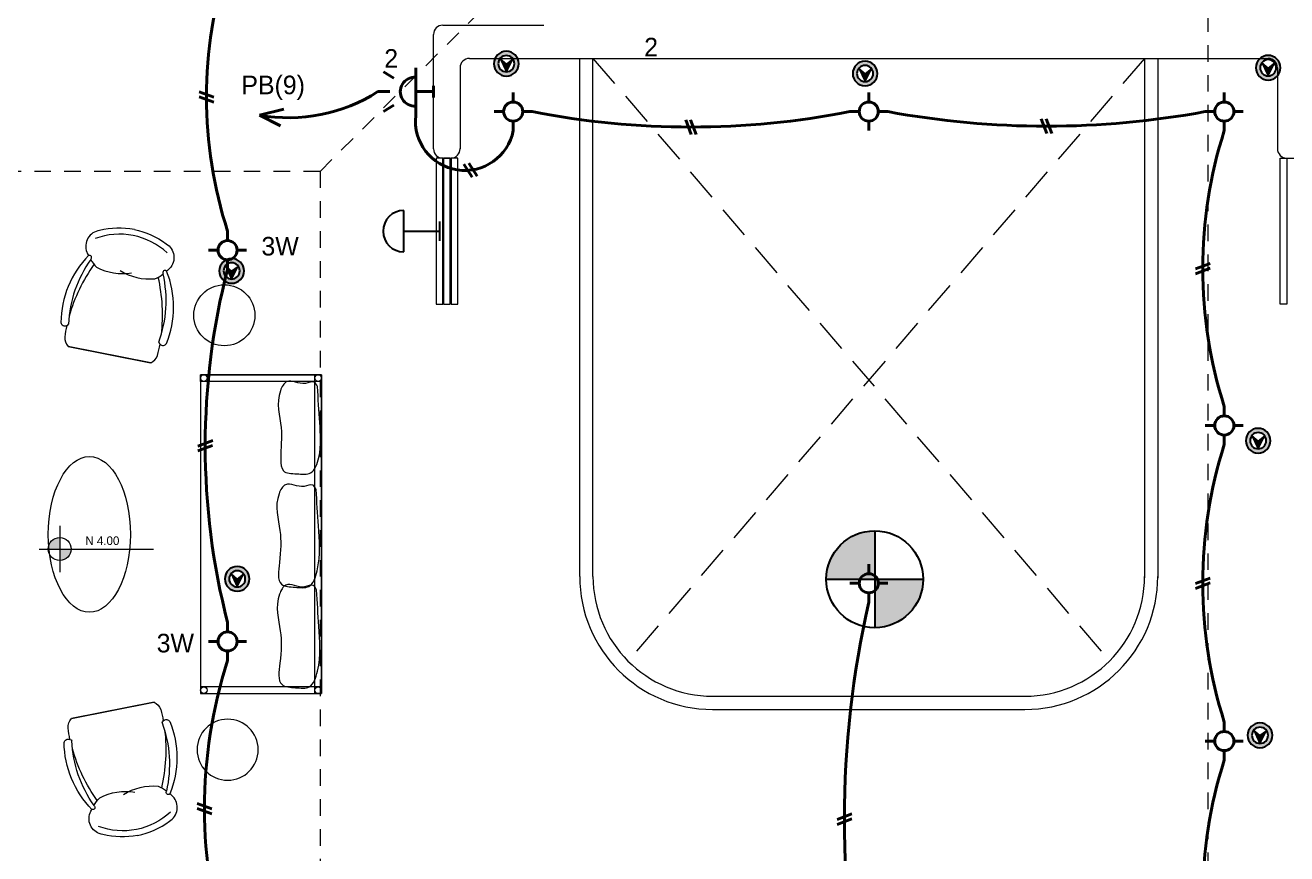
# Model space of a CAD drawing. Header units: metres. Extents: x 14 to 2416, y -346 to 476.
# Drawn here: x 144.4 to 153.9, y -78.11 to -71.87 of the extents above; entities that cross this region are included whole.
import ezdxf

# ---------------------------------------------------------------- set-up
doc = ezdxf.new("R2010")
doc.units = ezdxf.units.M
for name, pattern in [('0', [0]), ('DASHED2', [0.375, 0.25, -0.125]), ('HIDDEN2', [0.1875, 0.125, -0.0625])]:
    doc.linetypes.add(name, pattern=pattern)
doc.layers.get('0').update_dxf_attribs({"linetype": '0', "lineweight": 20})
for name, color, linetype, lineweight in [('A-ANNO-TEXT', 20, 'Continuous', 13), ('A-DOOR', 35, 'Continuous', 5), ('A-WALL', 250, 'Continuous', 20), ('E Salida Luces', 22, 'Continuous', 40), ('E Tuberia Emp Losa', 22, 'Continuous', 40), ('MAVA', 1, 'Continuous', 15), ('MOBILIARIOS', 252, 'Continuous', 0), ('muros bajitos', 252, 'Continuous', 5), ('piso', 253, 'Continuous', 0), ('textos', 7, 'Continuous', 0)]:
    doc.layers.add(name, color=color, linetype=linetype, lineweight=lineweight)
doc.layers.add('MAVA Luminarias', color=1, linetype='Continuous')
doc.layers.add('Techos 1', color=7, linetype='HIDDEN2', lineweight=9, true_color=0x42391a)
doc.styles.add('CENTURY GOTHIC', font='GOTHIC.TTF')
doc.styles.add('ESC100-2mm', font='arial.ttf', dxfattribs={"height": 0.15})

# ---------------------------------------------------------------- blocks, each defined once
blk = doc.blocks.new('dl ip')
at = {"layer": 'MAVA', "true_color": 0xf8991e, "transparency": 33554687}
h = blk.add_hatch(color=30, dxfattribs=at)
h.dxf.hatch_style = 1
h.paths.add_polyline_path([(94.7574, -111.2088), (94.7109, -111.2482), (94.6624, -111.2113), (94.7109, -111.3092)])
at = {"layer": 'MAVA Luminarias', "linetype": 'Continuous', "true_color": 0xf8991e}
h = blk.add_hatch(color=30, dxfattribs=at)
h.paths.add_polyline_path([(94.618, -111.2482, 1), (94.8039, -111.2482, 1)])
h.paths.add_polyline_path([(94.7719, -111.2482, -1), (94.6499, -111.2482, -1)], flags=16)
at = {"layer": 'MAVA', "color": 30, "true_color": 0xf8991e}
for p, q in [((94.7109, -111.2482), (94.6624, -111.2113)), ((94.6624, -111.2113), (94.7109, -111.3092)), ((94.7109, -111.3092), (94.7574, -111.2088)), ((94.7574, -111.2088), (94.7109, -111.2482))]:
    blk.add_line(p, q, dxfattribs=at)
at = {"layer": 'MAVA Luminarias', "color": 30, "linetype": 'Continuous', "true_color": 0xf8991e}
for radius in [0.093, 0.061]:
    blk.add_circle((94.7109, -111.2482), radius, dxfattribs=at)
blk = doc.blocks.new('lum decorativa')
at = {"layer": 'MAVA Luminarias', "ltscale": 0.3, "transparency": 33554687}
h = blk.add_hatch(color=82, dxfattribs=at)
h.paths.add_polyline_path([(513802.9376, 2035251.3382, 0.414214), (513802.8639, 2035251.2646), (513802.9376, 2035251.2646)])
h.paths.add_polyline_path([(513802.9376, 2035251.1909, 0.414214), (513803.0112, 2035251.2646), (513802.9376, 2035251.2646)])
at = {"layer": 'MAVA Luminarias', "color": 82, "ltscale": 0.3, "transparency": 33554687}
for p, q in [((513802.9376, 2035251.3382), (513802.9376, 2035251.1909)), ((513802.8639, 2035251.2646), (513803.0112, 2035251.2646))]:
    blk.add_line(p, q, dxfattribs=at)
blk.add_circle((513802.9376, 2035251.2646), 0.0737, dxfattribs=at)
blk = doc.blocks.new('SCONCE 1')
at = {"layer": 'MAVA Luminarias', "color": 5, "linetype": 'Continuous'}
for p, q in [((-1.374, 0.679), (-1.374, 1.191)), ((-1.374, 0.935), (-0.931, 0.935)), ((-0.931, 0.816), (-0.931, 1.054))]:
    blk.add_line(p, q, dxfattribs=at)
blk.add_arc((-1.374, 0.935), 0.256, 90, 270, dxfattribs=at)
blk = doc.blocks.new('PL BASE 2N NASAS 09')
at = {"layer": 'textos', "transparency": 33554534}
h = blk.add_hatch(color=256, dxfattribs=at)
h.dxf.hatch_style = 1
h.paths.add_polyline_path([(170.2348, -14.8674, 0.414214), (170.1482, -14.9539), (170.2348, -14.9539)])
h.paths.add_polyline_path([(170.3213, -14.9539), (170.2348, -14.9539), (170.2348, -15.0405, 0.414214)])
at = {"layer": 'A-DOOR'}
for points in [[(173.067, -13.1118), (173.117, -13.1118), (173.117, -12.0118), (173.067, -12.0118)], [(173.122, -13.1118), (173.172, -13.1118), (173.172, -12.0118), (173.122, -12.0118)], [(173.18, -13.1118), (173.23, -13.1118), (173.23, -12.0118), (173.18, -12.0118)], [(179.4175, -12.0118), (179.4675, -12.0118), (179.4675, -13.1118), (179.4175, -13.1118)]]:
    blk.add_lwpolyline(points, close=True, dxfattribs=at)
at = {"layer": 'A-WALL'}
for p, q in [((173.0473, -11.9418), (173.0473, -11.0817)), ((173.1173, -11.0117), (173.8775, -11.0117)), ((173.3173, -11.2617), (179.3275, -11.2617)), ((173.2473, -11.33), (173.2473, -11.9441)), ((179.3975, -11.3317), (179.3975, -11.9417)), ((179.4675, -12.0118), (179.5275, -12.0118))]:
    blk.add_line(p, q, dxfattribs=at)
at = {"layer": 'A-WALL', "transparency": 33554684}
blk.add_line((173.1173, -12.0118), (173.1773, -12.0118), dxfattribs=at)
at = {"layer": 'A-WALL'}
for centre, radius, start, end in [((173.1173, -11.0817), 0.07, 90, 180), ((173.3173, -11.3317), 0.07, 90, 180), ((179.3275, -11.3317), 0.07, 360, 90), ((173.1173, -11.9418), 0.07, 180, 270), ((173.1772, -11.9417), 0.0701, 270.02471, 2.00128), ((179.4675, -11.9418), 0.07, 179.99376, 270)]:
    blk.add_arc(centre, radius, start, end, dxfattribs=at)
at = {"layer": 'muros bajitos'}
for p, q in [((174.1473, -15.1597), (174.1473, -11.2617)), ((174.2473, -15.1597), (174.2473, -11.2617)), ((178.3973, -11.2617), (178.3973, -15.1696)), ((178.4973, -11.2617), (178.4973, -15.1696)), ((175.1473, -16.0617), (177.4973, -16.0617)), ((175.1473, -16.1617), (177.4973, -16.1617))]:
    blk.add_line(p, q, dxfattribs=at)
for centre, radius, start, end in [((175.149, -15.16), 1.0017, 179.98141, 269.89141), ((175.149, -15.16), 0.9017, 179.98141, 269.89141), ((177.4956, -15.16), 0.9017, 270.10859, 0.01859), ((177.4956, -15.16), 1.0017, 270.10859, 0.01859)]:
    blk.add_arc(centre, radius, start, end, dxfattribs=at)
at = {"layer": 'piso', "color": 9, "linetype": 'DASHED2', "true_color": 0xc7c8ca}
for p, q in [((174.2473, -11.2617), (178.1339, -15.7969)), ((178.3973, -11.2617), (174.5107, -15.7969))]:
    blk.add_line(p, q, dxfattribs=at)
at = {"layer": 'Techos 1'}
for p, q in [((172.1943, -12.1117), (176.0975, -8.2117)), ((178.8725, -10.9367), (178.8725, -19.4867)), ((172.1943, -12.1117), (157.4475, -12.1117)), ((172.1943, -12.1117), (172.1943, -18.3117))]:
    blk.add_line(p, q, dxfattribs=at)
at = {"layer": 'textos'}
for p, q in [((170.2348, -14.78), (170.2348, -15.1279)), ((170.081, -14.9539), (170.9419, -14.9539))]:
    blk.add_line(p, q, dxfattribs=at)
blk.add_circle((170.2348, -14.9539), 0.0865, dxfattribs=at)
at = {"layer": 'textos', "insert": (170.4278, -14.8586), "char_height": 0.065, "attachment_point": 1, "style": 'ESC100-2mm'}
blk.add_mtext_dynamic_manual_height_columns('{\\Ftxt|c0;N 4.00}', width=2.216942, gutter_width=0.5, heights=[0], dxfattribs=at)
blk = doc.blocks.new('A$Ca77e88c0')
at = {"layer": 'MOBILIARIOS', "linetype": 'Continuous'}
for p, q in [((0, 1.3457), (0.2432, 0.761)), ((0.2435, 0.7603), (0, 1.3457))]:
    blk.add_line(p, q, dxfattribs=at)
for points in [[(1.0081, 1.4216, 0.103931), (0.8565, 1.6353, 0.481643), (0.668, 1.624, 0.047693), (0.6541, 1.5985, 0.047693)], [(1.0081, 1.4216, -0.103931), (1.0528, 1.1635, -0.481643), (0.9119, 1.0378, -0.047693), (0.884, 1.0459, -0.047693)]]:
    blk.add_lwpolyline(points, format="xyb", dxfattribs=at)
blk.add_circle((0.8492, 0.4996), 0.2299, dxfattribs=at)
for centre, radius, start, end in [((0.4617, 1.1866), 0.5495, 23.33144, 53.59476), ((0.4617, 1.1866), 0.5495, 23.33144, 53.59476), ((0.5212, 0.8742), 0.7364, 79.59643, 123.14146), ((0.612, 0.6674), 0.9011, 88.37632, 121.47958), ((0.612, 0.6674), 0.9011, 88.37632, 121.47958), ((0.5865, 0.2493), 1.2787, 88.45422, 107.93514), ((0.5865, 0.2493), 1.2787, 88.45422, 107.93514), ((0.8583, 1.4567), 0.2476, 153.21646, 169.91816), ((0.8583, 1.4567), 0.2476, 153.21646, 169.91816), ((0.6434, 1.5847), 0.0175, 250.45416, 52.05868), ((0.6434, 1.5847), 0.0175, 250.45416, 52.05868), ((0.4823, 0.53), 0.9795, 111.46313, 116.51175), ((0.1421, 1.4684), 0.0325, 136.37866, 235.73513), ((0.1421, 1.4684), 0.0325, 235.69793, 268.75394), ((1.0281, 1.5426), 0.4158, 185.87863, 223.40331), ((1.0281, 1.5426), 0.4158, 185.87863, 223.40331), ((0.0995, 1.3192), 0.1029, 121.9514, 165.06161), ((1.108, 1.3505), 0.4158, 181.76648, 219.29117), ((0.4562, 1.1998), 0.5495, 351.57503, 21.83835), ((0.4562, 1.1998), 0.5495, 351.57503, 21.83835), ((0.1939, 1.6724), 0.9011, 283.69021, 316.79348), ((0.1939, 1.6724), 0.9011, 283.69021, 316.79348), ((0.2766, 1.4622), 0.7364, 282.02833, 325.57337), ((-0.1206, 1.9492), 1.2787, 297.23466, 316.71557), ((-0.1206, 1.9492), 1.2787, 297.23466, 316.71557), ((0.9273, 1.2907), 0.2476, 235.25163, 251.95333), ((0.9273, 1.2907), 0.2476, 235.25163, 251.95333), ((0.8666, 1.048), 0.0175, 353.11111, 154.71564), ((0.8666, 1.048), 0.0175, 353.11111, 154.71564), ((0.2948, 0.8495), 0.1029, 240.09136, 283.20158), ((0.0052, 1.6774), 0.9795, 288.64122, 293.68984), ((0.4307, 0.7745), 0.0325, 169.43466, 268.79113), ((0.4307, 0.7745), 0.0325, 136.37866, 169.43466), ((0.4307, 0.7745), 0.0325, 136.37866, 169.43466)]:
    blk.add_arc(centre, radius, start, end, dxfattribs=at)
blk = doc.blocks.new('PL MUEBLES 2N NASAS 09')
at = {"layer": 'MOBILIARIOS'}
for p, q in [((221.2085, 49.0751), (221.2082, 46.6751)), ((222.1185, 49.075), (221.2085, 49.0751)), ((222.1182, 46.675), (222.1185, 49.075)), ((221.2082, 46.6751), (222.1182, 46.675))]:
    blk.add_line(p, q, dxfattribs=at)
for points in [[(222.1185, 49.075), (222.1185, 49.025), (221.2085, 49.0251), (221.2085, 49.0751)], [(222.0685, 49.075), (222.1185, 49.075), (222.1182, 46.675), (222.0682, 46.675)], [(222.1182, 46.675), (222.1182, 46.725), (221.2082, 46.7251), (221.2082, 46.6751)]]:
    blk.add_lwpolyline(points, close=True, dxfattribs=at)
for centre in [(221.2335, 49.0501), (222.0935, 49.05), (221.2332, 46.7001), (222.0932, 46.7)]:
    blk.add_circle(centre, 0.025, dxfattribs=at)
blk.add_ellipse((220.3727, 47.8731), major_axis=(0, -0.586), ratio=0.527579, dxfattribs=at)
for points in [[(222.0893, 48.9869), (222.1055, 48.7133), (222.099, 48.4529), (222.0371, 48.3356), (221.933, 48.3291), (221.8321, 48.3519), (221.8126, 48.4366), (221.8158, 48.6775), (221.8093, 48.9544), (221.8581, 49.0227), (221.9981, 49.0097), (222.0632, 49.0195), (222.0893, 48.9869)], [(222.0794, 48.2114), (222.0957, 47.9379), (222.0859, 47.5993), (222.024, 47.482), (221.9199, 47.4755), (221.8189, 47.4983), (221.8027, 47.6612), (221.806, 47.9021), (221.7995, 48.1789), (221.8483, 48.2472), (221.9883, 48.2343), (222.0534, 48.2441), (222.0794, 48.2114)], [(222.0826, 47.4555), (222.0989, 47.1819), (222.0891, 46.8433), (222.0272, 46.7261), (221.9231, 46.7196), (221.8221, 46.7423), (221.8059, 46.9052), (221.8092, 47.1462), (221.8027, 47.423), (221.8515, 47.4913), (221.9915, 47.4783), (222.0566, 47.4881), (222.0826, 47.4555)]]:
    blk.add_spline(points, degree=3, dxfattribs=at)
blk.add_blockref('PL BASE 2N NASAS 09', (49.9143, 62.717))
at = {"layer": 'MOBILIARIOS', "rotation": 56.16031382123446}
blk.add_blockref('A$Ca77e88c0', (221.3302, 48.5388), dxfattribs=at)
at = {"layer": 'MOBILIARIOS', "xscale": -1, "rotation": 123.8268872980607}
blk.add_blockref('A$Ca77e88c0', (221.3551, 47.2361), dxfattribs=at)
blk = doc.blocks.new('A$C595364de')
blk.add_blockref('PL MUEBLES 2N NASAS 09', (-199.5618, -36.6052))
blk = doc.blocks.new('*U500')
at = {"layer": 'E Salida Luces', "linetype": 'Continuous'}
for p, q in [((0, 0.358), (0, 0.181)), ((-0.358, 0.001), (-0.18, 0.001)), ((0.18, 0.001), (0.358, 0.001)), ((0, -0.179), (0, -0.357))]:
    blk.add_line(p, q, dxfattribs=at)
blk.add_circle((0, 0.001), 0.18, dxfattribs=at)
blk = doc.blocks.new('*U370')
for p, q in [((0.03, 1.37), (-1.05, -1.48)), ((0.99, 1.37), (-0.09, -1.48))]:
    blk.add_line(p, q)
blk = doc.blocks.new('*U714')
at = {"xscale": 0.03937007874015751, "yscale": 0.03937007874015751, "zscale": 0.03937007874015751, "rotation": 179.8273478737312}
blk.add_blockref('*U370', (-0.0012, -0.0023), dxfattribs=at)
blk = doc.blocks.new('*U717')
at = {"xscale": 0.03937007874015751, "yscale": 0.03937007874015751, "zscale": 0.03937007874015751, "rotation": 0.6025172214807952}
blk.add_blockref('*U370', (0.0012, 0.0023), dxfattribs=at)
blk = doc.blocks.new('*U692')
at = {"xscale": 0.03937007874015751, "yscale": 0.03937007874015751, "zscale": 0.03937007874015751, "rotation": 89.74966922176239}
blk.add_blockref('*U370', (-0.0023, 0.0012), dxfattribs=at)
blk = doc.blocks.new('*U693')
at = {"xscale": 0.03937007874015751, "yscale": 0.03937007874015751, "zscale": 0.03937007874015751, "rotation": 179.7352676679172}
blk.add_blockref('*U370', (-0.0012, -0.0023), dxfattribs=at)
blk = doc.blocks.new('*U705')
at = {"xscale": 0.0393700787401575, "yscale": 0.0393700787401575, "zscale": 0.0393700787401575, "rotation": 0.7546661542601389}
blk.add_blockref('*U370', (0.0012, 0.0023), dxfattribs=at)
blk = doc.blocks.new('*U706')
at = {"xscale": 0.03937007874015751, "yscale": 0.03937007874015751, "zscale": 0.03937007874015751, "rotation": 78.19877193958575}
blk.add_blockref('*U370', (-0.002, 0.0017), dxfattribs=at)
blk = doc.blocks.new('*U387')
at = {"layer": 'E Salida Luces'}
for p, q in [((0.223, 0.3), (0.223, 0.15)), ((0.625, 0.25), (0.498, 0.171)), ((0, 0.075), (0, -0.075)), ((0.223, 0), (0, 0)), ((0.223, -0.15), (0.223, 0.15)), ((0.697, 0), (0.547, 0)), ((0.223, -0.15), (0.223, -0.3)), ((0.625, -0.25), (0.498, -0.171))]:
    blk.add_line(p, q, dxfattribs=at)
blk.add_arc((0.235, 0), 0.181, 266.1195, 93.8805, dxfattribs=at)
blk = doc.blocks.new('*U749')
at = {"layer": 'E Tuberia Emp Losa', "linetype": 'Continuous'}
for p, q in [((-0.063, 0.211), (0, 0)), ((0, 0), (0.095, 0.215))]:
    blk.add_line(p, q, dxfattribs=at)

msp = doc.modelspace()

# ---------------------------------------------------------------- linework, layer by layer
at = {"layer": 'E Salida Luces'}
for centre, radius, start, end in [((149.0688, -72.4104), 3.3001, 162.16638, 197.83362), ((146.3844, -71.3119), 1.2553, 260.02266, 302.46528), ((147.7119, -72.5927), 0.3714, 173.6018, 348.91581), ((149.4139, -66.4425), 6.1948, 258.88211, 281.11789), ((152.0891, -66.0819), 6.549, 259.49041, 280.50959), ((156.6633, -73.7021), 3.3991, 162.21822, 197.78178), ((151.0995, -75.0365), 5.3404, 165.58675, 194.41325), ((156.7061, -76.071), 3.4419, 162.3296, 197.6704), ((157.9239, -77.846), 7.3557, 167.18159, 192.81841), ((149.4095, -77.7674), 3.6566, 162.23636, 197.76364), ((156.6631, -78.4399), 3.3988, 162.21681, 197.78319)]:
    msp.add_arc(centre, radius, start, end, dxfattribs=at)

# ---------------------------------------------------------------- block references
at = {"layer": 'A-ANNO-TEXT'}
msp.add_blockref('A$C595364de', (124.0766, -86.9711), dxfattribs=at)
at = {"layer": 'E Salida Luces', "color": 1, "xscale": 0.6, "yscale": 0.6, "zscale": 0.6, "rotation": 180}
msp.add_blockref('*U387', (147.4763, -72.371), dxfattribs=at)
at = {"layer": 'E Salida Luces', "xscale": 0.4, "yscale": 0.4, "zscale": 0.4, "rotation": 180}
for p in [(148.0763, -72.5207), (150.7515, -72.5207), (153.4266, -72.5207), (145.9272, -73.5639), (153.4266, -74.8829), (150.7515, -76.0707)]:
    msp.add_blockref('*U500', p, dxfattribs=at)
at = {"layer": 'E Salida Luces', "xscale": -0.4, "yscale": 0.4, "zscale": 0.4}
for p in [(145.9272, -76.5091), (153.4266, -77.2591)]:
    msp.add_blockref('*U500', p, dxfattribs=at)
at = {"layer": 'E Tuberia Emp Losa'}
for name, p, xscale, yscale, zscale, rotation in [('*U705', (145.7686, -72.4104), 0.9842519685039597, 0.9842519685039597, 0.9842519685039597, 270), ('*U749', (146.1669, -72.5482), -0.799999999999992, 0.799999999999992, 0.799999999999992, 259.802668622166), ('*U692', (149.4139, -72.6373), -0.9842519685039484, 0.9842519685039484, 0.9842519685039484, 270), ('*U692', (152.0891, -72.6309), -0.9842519685039484, 0.9842519685039484, 0.9842519685039484, 270), ('*U706', (147.7546, -72.9616), -0.9842519685039597, 0.9842519685039597, 0.9842519685039597, 270), ('*U717', (153.2642, -73.7021), -0.9842519685039484, 0.9842519685039484, 0.9842519685039484, 270), ('*U705', (145.7591, -75.0365), -0.9842519685039597, 0.9842519685039597, 0.9842519685039597, 270), ('*U714', (153.2642, -76.071), -0.9842519685039484, 0.9842519685039484, 0.9842519685039484, 270), ('*U705', (145.7529, -77.7674), 0.9842519685039597, 0.9842519685039597, 0.9842519685039597, 270), ('*U693', (150.5682, -77.846), -0.9842519685039484, 0.9842519685039484, 0.9842519685039484, 270)]:
    msp.add_blockref(name, p, dxfattribs=dict(at, xscale=xscale, yscale=yscale, zscale=zscale, rotation=rotation))
at = {"layer": 'MAVA Luminarias', "xscale": -1}
for p in [(242.7355, 39.0877), (248.4675, 39.0572), (245.4347, 39.0136), (240.6688, 37.528), (248.3921, 36.2501), (240.7105, 35.2102), (248.406, 34.0328)]:
    msp.add_blockref('dl ip', p, dxfattribs=at)
at = {"layer": 'MAVA Luminarias', "color": 251, "xscale": 0.6101999921123585, "yscale": 0.6101999921123585, "zscale": 0.6101999921123585}
msp.add_blockref('SCONCE 1', (148.0917, -73.9917), dxfattribs=at)
at = {"layer": 'MAVA Luminarias', "color": 82, "xscale": 4.946207974765539, "yscale": 4.946207974765539, "zscale": 4.946207974765539}
msp.add_blockref('lum decorativa', (-2541225.3911, -10066852.0763), dxfattribs=at)

# ---------------------------------------------------------------- texts
at = {"layer": 'E Tuberia Emp Losa', "char_height": 0.14, "attachment_point": 5, "style": 'CENTURY GOTHIC'}
for s, insert, width in [('2', (149.1138, -72.0355), 0.162623), ('2', (147.1581, -72.121), 0.162623), ('PB(9) ', (146.2701, -72.3416), 0.58376), ('3W', (146.3223, -73.5351), 0.836737), ('3W', (145.534, -76.5223), 0.836737)]:
    msp.add_mtext(s, dxfattribs=dict(at, insert=insert, width=width))

doc.saveas('drawing.dxf')
